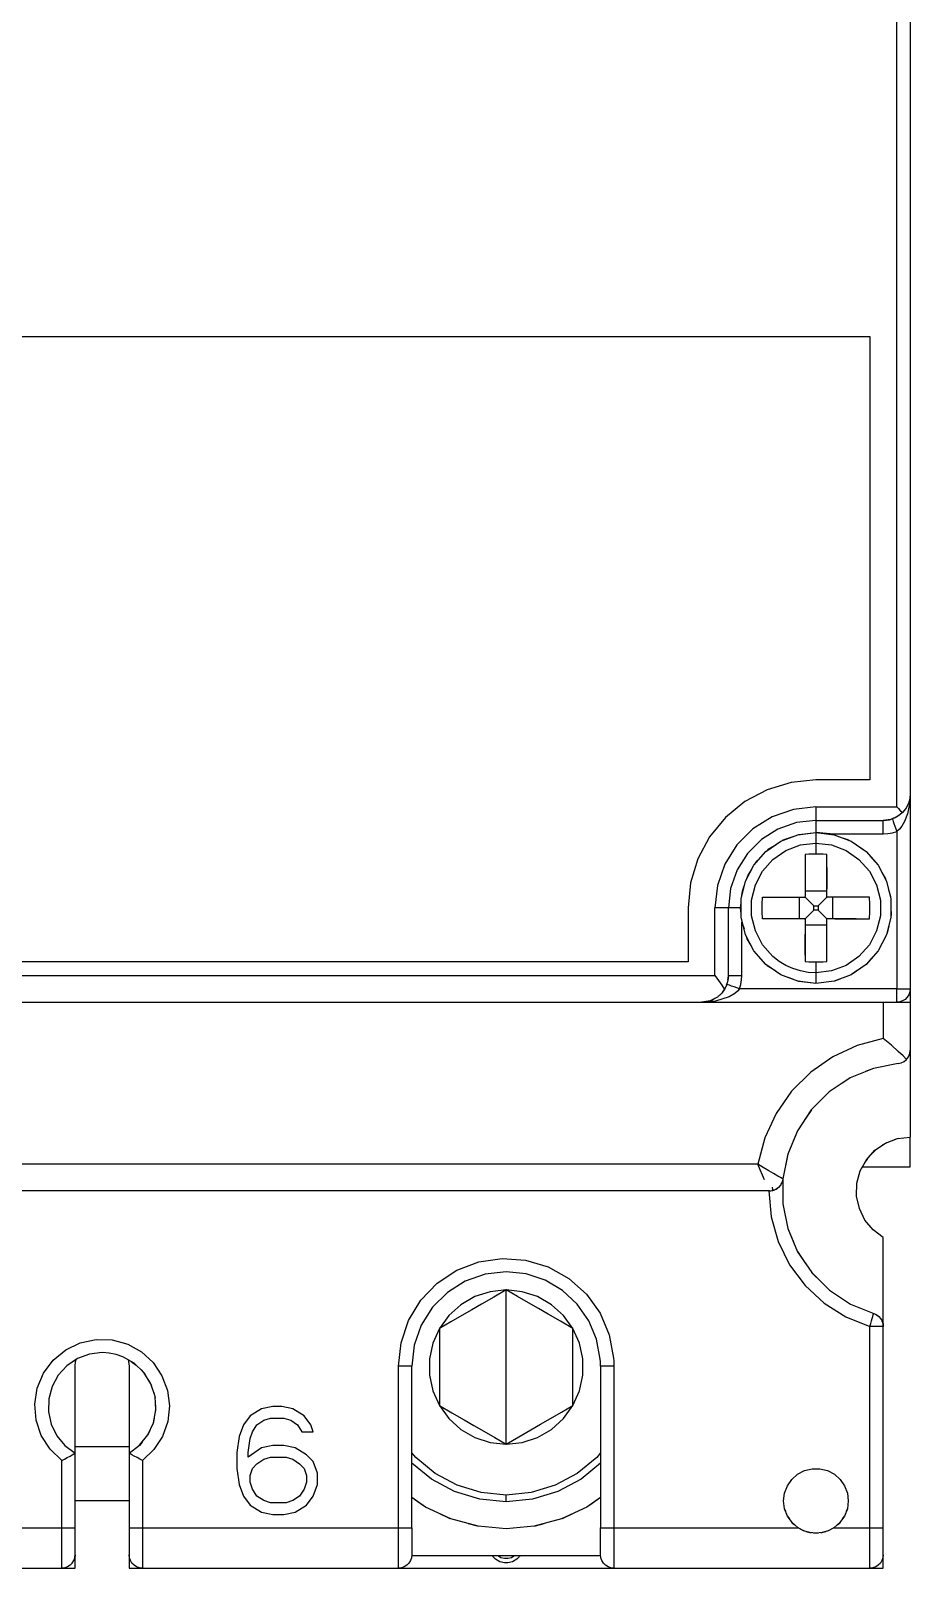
# Model space of a CAD drawing. Header units: millimetres. Extents: x 0 to 90, y 0 to 141.
# Drawn here: x 57.4 to 90, y 1.2 to 58.3 of the extents above; entities that cross this region are included whole.
import ezdxf

# ---------------------------------------------------------------- set-up
doc = ezdxf.new("R2010")
doc.units = ezdxf.units.MM

# ---------------------------------------------------------------- blocks, each defined once
blk = doc.blocks.new('CHINT_bcb3aa72183f55a4a0c427333044423c_FACE_0')
at = {"color": 141, "linetype": 'Continuous', "true_color": 0x40d9ff}
for p, q in [((86.5, 28.982), (89, 28.982)), ((87.027, 28.482), (86.5, 28.532)), ((89.333, 29.039), (89.288, 29.026)), ((87.096, 28.46), (87.027, 28.482)), ((87.027, 28.482), (89, 28.482)), ((86.9, 27.228), (86.9, 26.429)), ((86.9, 26.361), (86.1, 26.361)), ((83.25, 23.232), (83.25, 25.732)), ((85.872, 26.132), (85.872, 25.332)), ((87.128, 25.332), (87.128, 26.132)), ((83.739, 25.318), (83.75, 25.206)), ((83.75, 25.206), (83.829, 24.953)), ((83.75, 23.232), (83.75, 25.206)), ((86.1, 25.104), (86.9, 25.104)), ((87.995, 25.332), (87.197, 25.332)), ((86.1, 23.987), (86.1, 24.763)), ((83.184, 22.877), (83.193, 22.899)), ((88, 23.39), (88, 23.39)), ((89, 22.232), (89, 20.895)), ((87.767, 19.425), (87.456, 19.217)), ((88.631, 19.781), (88.343, 19.662)), ((86.99, 18.906), (86.706, 18.624)), ((86.329, 18.246), (86.098, 17.901)), ((85.81, 17.469), (85.648, 17.077)), ((89.545, 17.178), (89.402, 17.129)), ((85.453, 16.606), (85.368, 16.175)), ((88.731, 16.771), (88.593, 16.637)), ((89.114, 17.022), (88.96, 16.926)), ((84.338, 16.232), (35.662, 16.232)), ((88.415, 16.441), (88.306, 16.274)), ((85.272, 15.689), (85.273, 15.189)), ((58.255, 15.232), (58.255, 15.232)), ((58.511, 15.232), (58.511, 15.232)), ((58.809, 15.232), (58.809, 15.232)), ((61.191, 15.232), (61.191, 15.232)), ((61.489, 15.232), (61.489, 15.232)), ((61.745, 15.232), (61.745, 15.232)), ((63.992, 15.232), (63.992, 15.232)), ((84.875, 15.37), (84.886, 15.277)), ((85.274, 14.756), (85.374, 14.261)), ((85.459, 13.841), (85.656, 13.368)), ((85.818, 12.98), (86.11, 12.545)), ((86.339, 12.206), (86.724, 11.824)), ((86.57, 11.976), (86.57, 11.976)), ((87.001, 11.549), (87.485, 11.228)), ((87.2, 11.417), (87.2, 11.417)), ((89, 2.732), (89, 10.201)), ((61.084, 8.899), (61.264, 8.77)), ((61.451, 8.59), (61.595, 8.424)), ((71.5, 2.732), (71.5, 8.732)), ((78.5, 8.732), (78.5, 2.732)), ((61.734, 8.202), (61.835, 8.008)), ((61.916, 7.757), (61.968, 7.548)), ((61.986, 7.28), (61.988, 7.068)), ((61.772, 6.335), (61.687, 6.163)), ((61.938, 6.797), (61.892, 6.598)), ((61, 5.732), (59, 5.732)), ((61.486, 5.913), (61.384, 5.79)), ((59, 2.732), (59, 5.5)), ((61, 5.5), (61, 2.732)), ((61, 3.732), (59, 3.732)), ((75, 3.698), (75, 3.948)), ((85.336, 3.442), (85.37, 3.352)), ((87.63, 3.352), (87.664, 3.442)), ((72.578, 3.232), (72.576, 3.232)), ((77.424, 3.232), (77.422, 3.232)), ((85.441, 3.17), (85.507, 3.074)), ((85.608, 2.931), (85.702, 2.848)), ((87.298, 2.848), (87.392, 2.931)), ((87.493, 3.074), (87.559, 3.17)), ((85.828, 2.739), (86.061, 2.617)), ((86.128, 2.597), (86.319, 2.55)), ((86.411, 2.541), (86.589, 2.541)), ((86.5, 2.532), (86.5, 2.541)), ((86.681, 2.55), (86.872, 2.597)), ((86.939, 2.617), (87.172, 2.739)), ((87, 2.646), (87, 2.649)), ((54.5, 1.232), (58.5, 1.232)), ((58.812, 1.341), (58.812, 1.341)), ((58.95, 1.515), (58.95, 1.515)), ((78.504, 1.698), (71.496, 1.698))]:
    blk.add_line(p, q, dxfattribs=at)
for points in [[(90, 119.232), (90, 87.482), (90, 78.982), (90, 29.982), (90, 22.732), (90, 22.232)], [(86.5, 29.482), (89.5, 29.482), (89.5, 79.482), (86, 79.482)], [(56.9, 46.932), (88.5, 46.932), (88.5, 30.482), (86.5, 30.482), (85.573, 30.391), (84.682, 30.121), (83.861, 29.682), (83.141, 29.091), (82.551, 28.371), (82.112, 27.55), (81.841, 26.659), (81.75, 25.732), (81.75, 23.732), (8.25, 23.732)], [(90, 29.982), (89.975, 29.597), (89.896, 29.22), (89.789, 28.939), (89.691, 28.769), (89.602, 28.658), (89.5, 28.568)], [(90, 29.982), (89.981, 29.788), (89.929, 29.611), (89.833, 29.429), (89.707, 29.275)], [(89.977, 29.774), (89.975, 29.762), (89.958, 29.709)], [(86.5, 29.482), (85.666, 29.388), (84.873, 29.111), (84.162, 28.664), (83.568, 28.07), (83.121, 27.359), (82.844, 26.567), (82.75, 25.732)], [(86.5, 29.482), (86.5, 29.371), (86.5, 29.265), (86.5, 29.171), (86.5, 29.091), (86.5, 29.032), (86.5, 28.995), (86.5, 28.982)], [(89.707, 29.275), (89.616, 29.194), (89.513, 29.124), (89.276, 29.021), (89, 28.982)], [(89.501, 29.119), (89.436, 29.082), (89.333, 29.039)], [(89.5, 29.482), (89.56, 29.423), (89.618, 29.364), (89.707, 29.275)], [(89.581, 29.171), (89.537, 29.139), (89.524, 29.132)], [(89.674, 29.246), (89.633, 29.208), (89.623, 29.201)], [(89.826, 29.42), (89.82, 29.41), (89.719, 29.288), (89.711, 29.28)], [(89.917, 29.589), (89.909, 29.566), (89.856, 29.474)], [(86.5, 28.982), (85.777, 28.901), (85.09, 28.66), (84.474, 28.273), (83.959, 27.759), (83.572, 27.142), (83.331, 26.455), (83.25, 25.732)], [(89.5, 28.568), (89.5, 22.732), (83.664, 22.732)], [(86.5, 22.932), (85.83, 23.014), (85.199, 23.253), (84.643, 23.636), (84.196, 24.142), (83.882, 24.739), (83.72, 25.395), (83.72, 26.07), (83.882, 26.725), (84.196, 27.323), (84.643, 27.828), (85.199, 28.212), (85.83, 28.451), (86.5, 28.532)], [(85.853, 28.454), (85.877, 28.462), (86.5, 28.532)], [(86.5, 28.982), (86.5, 28.967), (86.5, 28.923), (86.5, 28.853), (86.5, 28.761), (86.5, 28.652), (86.5, 28.532)], [(86.5, 28.532), (87.17, 28.451), (87.801, 28.212), (88.357, 27.828), (88.804, 27.323), (89.118, 26.725), (89.28, 26.07), (89.28, 25.395), (89.118, 24.739), (88.804, 24.142), (88.357, 23.636), (87.801, 23.253), (87.17, 23.014), (86.5, 22.932)], [(86.5, 28.532), (86.5, 28.506), (86.5, 28.43), (86.5, 28.306), (86.5, 28.139)], [(89, 28.982), (89.113, 28.989), (89.225, 29.008), (89.265, 29.02)], [(89, 28.482), (89, 28.594), (89, 28.699), (89, 28.794), (89, 28.873), (89, 28.933), (89, 28.97), (89, 28.982)], [(89, 28.482), (89.17, 28.492), (89.337, 28.521), (89.5, 28.568)], [(89.333, 29.039), (89.338, 29.028), (89.35, 28.993), (89.37, 28.937), (89.396, 28.862), (89.428, 28.773), (89.463, 28.673), (89.5, 28.568)], [(86.5, 23.325), (86.21, 23.343), (85.924, 23.395), (85.646, 23.482), (85.381, 23.601), (85.133, 23.751), (84.904, 23.931), (84.519, 24.365), (84.249, 24.879), (84.11, 25.442), (84.11, 26.022), (84.249, 26.586), (84.519, 27.1), (84.904, 27.534), (85.381, 27.864), (85.924, 28.07), (86.5, 28.139)], [(84.7, 27.868), (84.754, 27.921), (85.024, 28.091)], [(85.242, 28.228), (85.285, 28.255), (85.649, 28.383)], [(86.5, 28.139), (86.5, 28.009), (86.5, 27.873), (86.5, 27.732)], [(86.5, 28.139), (87.076, 28.07), (87.619, 27.864), (88.096, 27.534), (88.481, 27.1), (88.751, 26.586), (88.89, 26.022), (88.89, 25.442), (88.751, 24.879), (88.481, 24.365), (88.096, 23.931), (87.619, 23.601), (87.076, 23.395), (86.5, 23.325)], [(87.434, 28.351), (87.681, 28.271), (87.737, 28.236)], [(88.04, 28.047), (88.263, 27.907), (88.306, 27.863)], [(84.257, 27.392), (84.311, 27.478), (84.506, 27.673)], [(86.5, 27.732), (86.366, 27.731), (86.233, 27.725), (86.1, 27.716), (86.1, 27.228), (86.1, 26.702), (86.1, 26.152)], [(86.9, 27.228), (86.9, 27.716), (86.767, 27.725), (86.634, 27.731), (86.5, 27.732)], [(88.554, 27.605), (88.74, 27.412), (88.767, 27.365)], [(83.935, 26.826), (83.977, 26.947), (84.106, 27.152)], [(86.9, 26.429), (86.9, 26.702), (86.9, 27.228)], [(88.947, 27.052), (89.082, 26.816), (89.095, 26.769)], [(83.753, 26.201), (83.77, 26.355), (83.84, 26.554)], [(86.92, 26.132), (86.912, 26.134), (86.905, 26.139), (86.901, 26.145), (86.9, 26.152), (86.9, 26.429)], [(89.193, 26.42), (89.268, 26.155), (89.269, 26.112)], [(7.25, 25.732), (7.25, 23.232), (82.75, 23.232), (82.75, 25.732)], [(83.25, 25.732), (83.237, 25.732), (83.2, 25.732), (83.141, 25.732), (83.062, 25.732), (82.967, 25.732), (82.861, 25.732), (82.75, 25.732)], [(83.7, 25.732), (83.581, 25.732), (83.472, 25.732), (83.379, 25.732), (83.309, 25.732), (83.265, 25.732), (83.25, 25.732)], [(83.72, 25.517), (83.7, 25.732), (83.72, 25.913)], [(86.08, 25.332), (85.53, 25.332), (85.005, 25.332), (84.516, 25.332), (84.502, 25.599), (84.502, 25.866), (84.516, 26.132), (85.005, 26.132), (85.53, 26.132), (86.08, 26.132), (86.087, 26.134), (86.094, 26.138), (86.098, 26.144), (86.1, 26.152)], [(86.09, 26.135), (86.088, 26.134), (86.087, 26.134)], [(86.094, 26.138), (86.094, 26.138), (86.097, 26.142)], [(86.423, 25.809), (86.327, 25.905), (86.234, 25.998), (86.094, 26.138)], [(86.098, 26.145), (86.098, 26.145), (86.1, 26.152)], [(86.577, 25.655), (86.423, 25.655), (86.423, 25.809), (86.577, 25.809), (86.577, 25.655)], [(86.906, 26.138), (86.82, 26.052), (86.729, 25.962), (86.577, 25.809)], [(86.901, 26.145), (86.902, 26.145), (86.903, 26.143)], [(86.906, 26.138), (86.906, 26.138), (86.91, 26.135)], [(86.92, 26.132), (86.912, 26.134), (86.912, 26.134)], [(87.995, 26.132), (87.197, 26.132), (86.92, 26.132)], [(87.995, 26.132), (87.47, 26.132), (87.197, 26.132)], [(87.995, 25.332), (88.484, 25.332), (88.498, 25.599), (88.498, 25.866), (88.484, 26.132), (87.995, 26.132)], [(89.28, 25.746), (89.287, 25.468), (89.28, 25.432)], [(86.08, 25.332), (86.088, 25.331), (86.088, 25.331)], [(86.08, 25.332), (86.088, 25.331), (86.095, 25.326), (86.099, 25.32), (86.1, 25.312), (86.1, 24.763)], [(86.094, 25.326), (86.094, 25.326), (86.09, 25.329)], [(86.094, 25.326), (86.18, 25.412), (86.271, 25.503), (86.423, 25.655)], [(86.097, 25.322), (86.098, 25.32), (86.099, 25.32)], [(86.577, 25.655), (86.673, 25.559), (86.766, 25.466), (86.906, 25.326)], [(87.197, 25.332), (86.92, 25.332), (86.913, 25.331), (86.906, 25.327), (86.902, 25.32), (86.9, 25.312)], [(86.902, 25.32), (86.902, 25.32), (86.9, 25.312)], [(86.9, 24.237), (86.9, 25.035), (86.9, 25.312)], [(86.903, 25.322), (86.906, 25.326), (86.906, 25.327)], [(86.91, 25.329), (86.912, 25.331), (86.913, 25.331)], [(87.197, 25.332), (87.47, 25.332), (87.995, 25.332)], [(84.089, 24.345), (83.943, 24.592), (83.918, 24.671)], [(86.1, 24.763), (86.1, 24.496), (86.1, 24.237), (86.1, 23.987)], [(86.9, 24.237), (86.9, 24.763), (86.9, 25.035)], [(89.199, 25.069), (89.139, 24.797), (89.125, 24.77)], [(84.487, 23.812), (84.271, 24.038), (84.237, 24.095)], [(86.1, 23.987), (86.1, 23.748), (86.233, 23.739), (86.366, 23.734), (86.5, 23.732)], [(86.5, 23.732), (86.634, 23.734), (86.767, 23.739), (86.9, 23.748), (86.9, 24.237)], [(88.956, 24.431), (88.832, 24.182), (88.816, 24.164)], [(85.008, 23.385), (84.716, 23.574), (84.682, 23.61)], [(86.5, 23.732), (86.5, 23.591), (86.5, 23.456), (86.5, 23.325)], [(88.035, 23.415), (87.823, 23.264), (87.811, 23.26)], [(88.562, 23.869), (88.384, 23.661), (88.369, 23.65)], [(82.75, 23.232), (82.884, 23.042), (83.003, 22.868), (83.104, 22.711)], [(83.25, 23.232), (83.232, 23.042), (83.181, 22.867), (83.104, 22.711)], [(83.174, 22.853), (83.154, 22.806), (83.106, 22.715), (83.104, 22.713)], [(83.193, 22.899), (83.224, 23.008), (83.228, 23.03)], [(83.664, 22.732), (83.559, 22.769), (83.46, 22.805), (83.37, 22.836), (83.296, 22.863), (83.239, 22.882), (83.205, 22.895), (83.193, 22.899)], [(83.233, 23.06), (83.244, 23.119), (83.25, 23.232)], [(83.25, 23.232), (83.263, 23.232), (83.3, 23.232), (83.359, 23.232), (83.438, 23.232), (83.533, 23.232), (83.639, 23.232), (83.75, 23.232)], [(83.664, 22.732), (83.712, 22.895), (83.74, 23.063), (83.75, 23.232)], [(85.639, 23.086), (85.256, 23.224), (85.228, 23.242)], [(86.5, 22.932), (85.861, 23.006), (85.845, 23.012)], [(86.5, 23.325), (86.5, 23.159), (86.5, 23.035), (86.5, 22.958), (86.5, 22.932)], [(87.388, 23.096), (87.182, 23.017), (87.176, 23.016)], [(83.664, 22.732), (83.588, 22.643), (83.494, 22.563), (83.274, 22.434), (82.775, 22.28), (82.25, 22.232)], [(83.104, 22.711), (82.987, 22.557), (82.842, 22.426), (82.572, 22.286), (82.25, 22.232)], [(82.743, 22.375), (82.622, 22.304), (82.599, 22.3)], [(82.93, 22.506), (82.874, 22.451), (82.861, 22.443)], [(83.096, 22.702), (83.017, 22.591), (83, 22.574)], [(90, 22.732), (89.987, 22.621), (89.95, 22.515), (89.891, 22.421), (89.812, 22.341), (89.717, 22.282), (89.611, 22.245), (89.5, 22.232)], [(89.5, 22.732), (89.611, 22.732), (89.717, 22.732), (89.812, 22.732), (89.891, 22.732), (89.95, 22.732), (89.987, 22.732), (90, 22.732)], [(89.5, 22.232), (89.5, 22.245), (89.5, 22.282), (89.5, 22.341), (89.5, 22.421), (89.5, 22.515), (89.5, 22.621), (89.5, 22.732)], [(0, 22.232), (0.5, 22.232), (7.75, 22.232), (82.25, 22.232), (89.5, 22.232), (90, 22.232)], [(90, 22.232), (90, 20.458), (90, 17.232)], [(89, 20.895), (88.032, 20.635), (87.124, 20.212), (86.304, 19.637), (85.595, 18.929), (85.021, 18.108), (84.597, 17.2), (84.338, 16.232)], [(89.864, 20.116), (89.732, 20.244), (89.557, 20.406), (89.298, 20.639), (89, 20.895)], [(89.548, 19.961), (89.668, 19.988), (89.775, 20.041), (89.864, 20.116)], [(89.548, 19.961), (89.667, 19.987), (89.668, 19.987)], [(89.776, 20.042), (89.777, 20.042), (89.799, 20.061)], [(89.864, 20.116), (89.936, 20.214), (89.983, 20.33), (90, 20.458)], [(89.867, 20.119), (89.87, 20.122), (89.901, 20.166)], [(89.938, 20.218), (89.941, 20.222), (89.964, 20.282)], [(89.984, 20.333), (89.985, 20.337), (90, 20.458)], [(89.548, 19.961), (88.63, 19.781), (87.766, 19.424), (86.988, 18.905), (86.327, 18.244), (85.808, 17.466), (85.452, 16.602), (85.272, 15.685)], [(89, 10.201), (89, 13.5), (88.62, 13.785), (88.317, 14.151), (88.11, 14.578), (88.009, 15.042), (88.02, 15.517), (88.143, 15.976), (88.371, 16.392), (88.69, 16.744), (89.084, 17.01), (89.528, 17.176), (90, 17.232)], [(88.229, 16.132), (90, 16.132), (90, 17.232)], [(85.272, 15.685), (85.266, 15.688), (85.248, 15.697), (85.188, 15.729), (85.082, 15.787), (84.926, 15.874), (84.744, 15.981), (84.545, 16.102), (84.338, 16.232)], [(84.589, 15.646), (84.513, 15.819), (84.429, 16.017), (84.338, 16.232)], [(85.272, 15.685), (85.245, 15.565), (85.193, 15.46), (85.112, 15.363), (85.11, 15.361), (85.005, 15.29), (84.891, 15.247), (84.888, 15.246), (84.881, 15.277)], [(85.13, 15.384), (85.146, 15.398), (85.163, 15.423)], [(85.211, 15.496), (85.226, 15.52), (85.231, 15.537)], [(85.271, 15.684), (85.272, 15.685), (85.274, 14.752), (85.459, 13.838), (85.819, 12.978), (86.34, 12.205), (87.002, 11.548), (87.78, 11.033), (88.643, 10.68)], [(84.75, 15.232), (35.25, 15.232), (35.24, 14.913), (35.211, 14.595), (35.163, 14.279), (34.9, 13.346), (34.469, 12.477), (33.886, 11.703), (33.171, 11.048), (32.347, 10.536), (31.444, 10.185), (30.491, 10.005), (29.522, 10.004), (28.568, 10.181), (27.664, 10.531), (26.839, 11.04), (26.122, 11.693), (25.538, 12.467), (25.105, 13.334), (24.84, 14.267), (24.75, 15.232)], [(84.774, 15.249), (84.774, 15.232), (34.75, 15.232)], [(84.75, 15.232), (84.758, 15.232), (84.766, 15.232), (84.774, 15.232), (84.826, 15.235), (84.879, 15.243), (84.887, 15.246)], [(84.75, 15.232), (84.838, 14.277), (85.098, 13.353), (85.522, 12.493), (86.095, 11.723), (86.799, 11.071), (87.609, 10.558), (88.5, 10.201)], [(84.902, 15.251), (84.967, 15.271), (84.99, 15.284)], [(85.025, 15.303), (85.059, 15.321), (85.081, 15.341)], [(71, 8.732), (71.096, 9.601), (71.378, 10.429), (71.833, 11.176), (72.44, 11.806), (73.169, 12.289), (73.985, 12.601), (74.851, 12.73), (75.723, 12.666), (76.56, 12.415), (77.324, 11.988), (77.976, 11.405), (78.485, 10.695), (78.829, 9.891), (78.989, 9.031), (78.995, 8.931), (78.999, 8.832), (79, 8.732)], [(78.5, 8.732), (78.499, 8.819), (78.496, 8.907), (78.49, 8.994), (78.355, 9.728), (78.068, 10.417), (77.641, 11.029), (77.093, 11.537), (76.451, 11.917), (75.742, 12.153), (75, 12.232), (74.221, 12.145), (73.481, 11.886), (72.818, 11.469), (72.264, 10.915), (71.847, 10.251), (71.588, 9.511), (71.5, 8.732)], [(75, 11.558), (74.536, 11.29), (74.085, 11.029), (73.721, 10.819), (73.357, 10.609), (72.945, 10.371), (72.523, 10.128)], [(75, 11.558), (74.405, 11.495), (73.837, 11.311), (73.319, 11.012), (72.875, 10.612), (72.523, 10.128)], [(77.477, 10.128), (77.013, 10.396), (76.562, 10.656), (76.198, 10.866), (75.834, 11.077), (75.422, 11.314), (75, 11.558)], [(77.477, 10.128), (77.125, 10.612), (76.681, 11.012), (76.163, 11.311), (75.595, 11.495), (75, 11.558)], [(75, 5.838), (75, 8.698), (75, 11.558)], [(87.779, 11.034), (88.642, 10.681), (88.738, 10.642), (88.825, 10.581), (88.826, 10.58)], [(88.5, 10.201), (88.532, 10.308), (88.562, 10.409), (88.589, 10.5), (88.612, 10.576), (88.629, 10.633), (88.639, 10.668), (88.643, 10.68)], [(88.643, 10.68), (88.741, 10.639), (88.828, 10.578), (88.901, 10.5), (88.955, 10.408), (88.989, 10.307), (89, 10.201)], [(89, 10.201), (88.99, 10.304), (88.957, 10.404), (88.956, 10.406)], [(58.5, 5.232), (58.066, 5.648), (57.744, 6.155), (57.552, 6.724), (57.502, 7.323), (57.595, 7.917), (57.828, 8.471), (58.186, 8.953), (58.649, 9.336), (59.19, 9.598), (59.778, 9.722), (60.378, 9.704), (60.957, 9.542), (61.466, 9.257), (61.896, 8.862), (62.222, 8.378), (62.427, 7.832), (62.5, 7.253), (62.437, 6.673), (62.241, 6.124), (61.923, 5.634), (61.5, 5.232)], [(72.523, 10.128), (72.28, 9.582), (72.156, 8.997), (72.156, 8.399), (72.28, 7.814), (72.523, 7.268)], [(72.523, 10.128), (72.523, 9.592), (72.523, 9.071), (72.523, 8.651), (72.523, 8.23), (72.523, 7.755), (72.523, 7.268)], [(77.477, 7.268), (77.477, 7.803), (77.477, 8.324), (77.477, 8.744), (77.477, 9.165), (77.477, 9.641), (77.477, 10.128)], [(77.477, 7.268), (77.72, 7.814), (77.844, 8.399), (77.844, 8.997), (77.72, 9.582), (77.477, 10.128)], [(87.163, 2.732), (88.5, 2.732), (88.5, 10.201)], [(89, 10.201), (88.987, 10.201), (88.95, 10.201), (88.891, 10.201), (88.812, 10.201), (88.717, 10.201), (88.611, 10.201), (88.5, 10.201)], [(61, 5.5), (61.393, 5.798), (61.702, 6.182), (61.907, 6.631), (61.997, 7.116), (61.964, 7.608), (61.813, 8.077), (61.551, 8.495), (61.195, 8.836), (60.766, 9.08), (60.518, 9.164), (60.261, 9.215), (60, 9.232), (59.528, 9.176), (59.084, 9.01), (58.69, 8.744), (58.371, 8.392), (58.143, 7.976), (58.02, 7.517), (58.009, 7.042), (58.11, 6.578), (58.317, 6.151), (58.62, 5.785), (59, 5.5)], [(59, 5.5), (59, 8.732), (59.015, 8.906), (59.034, 8.977)], [(60.972, 8.962), (60.986, 8.9), (60.996, 8.816), (61, 8.732), (61, 5.5)], [(61.5, 5.232), (61.5, 2.732), (71, 2.732), (71, 8.732)], [(71.5, 8.732), (71.487, 8.732), (71.45, 8.732), (71.391, 8.732), (71.312, 8.732), (71.217, 8.732), (71.111, 8.732), (71, 8.732)], [(79, 8.732), (78.889, 8.732), (78.783, 8.732), (78.688, 8.732), (78.609, 8.732), (78.55, 8.732), (78.513, 8.732), (78.5, 8.732)], [(79, 8.732), (79, 2.732), (85.837, 2.732)], [(68, 4.339), (68, 4.764), (67.833, 5.19), (67.583, 5.445), (67.167, 5.7), (66.75, 5.785), (66.333, 5.785), (65.917, 5.7), (65.417, 5.36), (65.417, 5.53), (65.5, 6.041), (65.583, 6.296), (65.75, 6.551), (66, 6.722), (66.25, 6.807), (66.75, 6.807), (67, 6.722), (67.25, 6.551), (67.417, 6.296), (67.833, 6.296), (67.75, 6.551), (67.5, 6.892), (67.083, 7.147), (66.667, 7.232), (66.333, 7.232), (65.917, 7.147), (65.5, 6.892), (65.25, 6.551), (65.083, 6.126), (65, 5.53), (65, 4.934), (65.083, 4.339), (65.25, 3.913), (65.5, 3.573), (65.917, 3.317), (66.333, 3.232), (66.75, 3.232), (67.167, 3.317), (67.583, 3.573), (67.833, 3.913), (68, 4.339)], [(72.523, 7.268), (72.987, 7), (73.438, 6.739), (73.802, 6.529), (74.166, 6.319), (74.578, 6.081), (75, 5.838)], [(72.523, 7.268), (72.875, 6.784), (73.319, 6.384), (73.837, 6.085), (74.405, 5.9), (75, 5.838)], [(75, 5.838), (75.464, 6.106), (75.915, 6.366), (76.279, 6.576), (76.643, 6.787), (77.055, 7.024), (77.477, 7.268)], [(75, 5.838), (75.595, 5.9), (76.163, 6.085), (76.681, 6.384), (77.125, 6.784), (77.477, 7.268)], [(54.5, 1.232), (54.5, 1.27), (54.5, 2.732), (58.5, 2.732), (58.5, 5.232)], [(58.5, 5.232), (58.605, 5.285), (58.704, 5.337), (58.809, 5.393), (58.893, 5.439), (58.953, 5.473), (58.989, 5.494), (59, 5.5)], [(61.5, 5.232), (61.395, 5.286), (61.296, 5.337), (61.191, 5.393), (61.107, 5.439), (61.047, 5.473), (61.011, 5.494), (61, 5.5)], [(67.583, 4.424), (67.5, 4.168), (67.333, 3.913), (67.083, 3.743), (66.833, 3.658), (66.25, 3.658), (66, 3.743), (65.75, 3.913), (65.583, 4.168), (65.5, 4.424), (65.5, 4.679), (65.583, 4.934), (65.75, 5.105), (66, 5.275), (66.25, 5.36), (66.833, 5.36), (67.083, 5.275), (67.333, 5.105), (67.5, 4.934), (67.583, 4.679), (67.583, 4.424)], [(75, 3.948), (74.073, 4.039), (73.182, 4.309), (72.361, 4.748), (71.641, 5.339), (71.5, 5.511)], [(78.5, 5.511), (78.359, 5.339), (77.639, 4.748), (76.818, 4.309), (75.927, 4.039), (75, 3.948)], [(75, 3.698), (74.025, 3.794), (73.087, 4.078), (72.222, 4.54), (71.5, 5.133)], [(78.5, 5.133), (77.778, 4.54), (76.913, 4.078), (75.975, 3.794), (75, 3.698)], [(85.837, 2.732), (85.613, 2.924), (85.443, 3.165), (85.336, 3.44), (85.3, 3.732), (85.335, 4.019), (85.437, 4.29), (85.602, 4.528), (85.818, 4.72), (86.074, 4.854), (86.355, 4.924), (86.645, 4.924), (86.926, 4.854), (87.182, 4.72), (87.398, 4.528), (87.563, 4.29), (87.665, 4.019), (87.7, 3.732), (87.664, 3.44), (87.557, 3.165), (87.387, 2.924), (87.163, 2.732)], [(78.5, 3.852), (78, 3.502), (77.052, 3.06), (76.042, 2.789), (75, 2.698), (73.958, 2.789), (72.948, 3.06), (72, 3.502), (71.5, 3.852)], [(71.964, 3.527), (71.926, 3.545), (71.593, 3.787)], [(78.407, 3.787), (78.074, 3.545), (78.036, 3.527)], [(72.921, 3.072), (72.894, 3.08), (72.538, 3.251)], [(73.944, 2.793), (73.93, 2.794), (73.603, 2.884)], [(76.397, 2.884), (76.07, 2.794), (76.056, 2.793)], [(77.462, 3.251), (77.106, 3.08), (77.079, 3.072)], [(58.5, 2.732), (58.611, 2.732), (58.717, 2.732), (58.812, 2.732), (58.891, 2.732), (58.95, 2.732), (58.987, 2.732), (59, 2.732)], [(58.5, 1.232), (58.5, 1.27), (58.5, 1.381), (58.5, 1.56), (58.5, 1.797), (58.5, 2.081), (58.5, 2.399), (58.5, 2.732)], [(58.891, 1.421), (58.95, 1.515), (58.987, 1.621), (59, 1.757), (59, 1.831), (59, 1.95), (59, 2.109), (59, 2.298), (59, 2.51), (59, 2.732)], [(61, 2.732), (61, 2.51), (61, 2.298), (61, 2.109), (61, 1.95), (61, 1.831), (61, 1.757), (61, 1.732)], [(61, 2.732), (61.013, 2.732), (61.05, 2.732), (61.109, 2.732), (61.188, 2.732), (61.283, 2.732), (61.389, 2.732), (61.5, 2.732)], [(61.5, 2.732), (61.5, 2.399), (61.5, 2.081), (61.5, 1.797), (61.5, 1.56), (61.5, 1.381), (61.5, 1.27), (61.5, 1.232)], [(71.5, 2.732), (71.5, 2.51), (71.5, 2.298), (71.5, 2.109), (71.5, 1.95), (71.5, 1.831), (71.5, 1.757), (71.5, 1.732), (71.487, 1.621), (71.45, 1.515), (71.391, 1.421), (71.312, 1.341), (71.217, 1.282), (71.111, 1.245), (71, 1.232)], [(71, 1.232), (71, 1.27), (71, 1.381), (71, 1.56), (71, 1.797), (71, 2.081), (71, 2.399), (71, 2.732)], [(71, 2.732), (71.111, 2.732), (71.217, 2.732), (71.312, 2.732), (71.391, 2.732), (71.45, 2.732), (71.487, 2.732), (71.5, 2.732)], [(79, 1.232), (78.889, 1.245), (78.783, 1.282), (78.688, 1.341), (78.609, 1.421), (78.55, 1.515), (78.513, 1.621), (78.5, 1.732), (78.5, 1.757), (78.5, 1.831), (78.5, 1.95), (78.5, 2.109), (78.5, 2.298), (78.5, 2.51), (78.5, 2.732)], [(78.5, 2.732), (78.513, 2.732), (78.55, 2.732), (78.609, 2.732), (78.688, 2.732), (78.783, 2.732), (78.889, 2.732), (79, 2.732)], [(79, 2.732), (79, 2.399), (79, 2.081), (79, 1.797), (79, 1.56), (79, 1.381), (79, 1.27), (79, 1.232)], [(87.163, 2.732), (86.957, 2.623), (86.733, 2.555), (86.5, 2.532), (86.267, 2.555), (86.043, 2.623), (85.837, 2.732)], [(88.5, 2.732), (88.611, 2.732), (88.717, 2.732), (88.812, 2.732), (88.891, 2.732), (88.95, 2.732), (88.987, 2.732), (89, 2.732)], [(88.5, 1.232), (88.5, 1.27), (88.5, 1.381), (88.5, 1.56), (88.5, 1.797), (88.5, 2.081), (88.5, 2.399), (88.5, 2.732)], [(89, 1.732), (89, 1.757), (89, 1.831), (89, 1.95), (89, 2.109), (89, 2.298), (89, 2.51), (89, 2.732)], [(58.5, 1.232), (59, 1.232), (59, 1.732), (58.987, 1.621)], [(61.5, 1.232), (61.389, 1.245), (61.283, 1.282), (61.188, 1.341), (61.109, 1.421), (61.05, 1.515), (61.013, 1.621), (61, 1.732)], [(61, 1.732), (61, 1.232), (61.5, 1.232)], [(89, 1.732), (88.987, 1.621), (88.95, 1.515), (88.891, 1.421), (88.812, 1.341), (88.717, 1.282), (88.611, 1.245), (88.5, 1.232)], [(88.5, 1.232), (89, 1.232), (89, 1.732)], [(58.717, 1.282), (58.611, 1.245), (58.5, 1.232)], [(58.812, 1.341), (58.717, 1.282), (58.717, 1.282)], [(58.812, 1.341), (58.891, 1.421), (58.891, 1.421)], [(61.5, 1.232), (71, 1.232), (79, 1.232), (88.5, 1.232)], [(75.511, 1.698), (75.5, 1.671), (75.4, 1.568), (75.233, 1.466), (75.067, 1.432), (74.933, 1.432), (74.767, 1.466), (74.6, 1.568), (74.5, 1.671), (74.489, 1.698)], [(74.72, 1.698), (74.8, 1.637), (74.933, 1.603), (75.067, 1.603), (75.2, 1.637), (75.28, 1.698)]]:
    blk.add_lwpolyline(points, dxfattribs=at)
blk = doc.blocks.new('CHINT_bcb3aa72183f55a4a0c427333044423c')
at = {"color": 141, "true_color": 0x40d9ff}
blk.add_blockref('CHINT_bcb3aa72183f55a4a0c427333044423c_FACE_0', (0, 0), dxfattribs=at)

msp = doc.modelspace()

# ---------------------------------------------------------------- block references
at = {"color": 141, "true_color": 0x40d9ff}
msp.add_blockref('CHINT_bcb3aa72183f55a4a0c427333044423c', (0, 0), dxfattribs=at)

doc.saveas('drawing.dxf')
